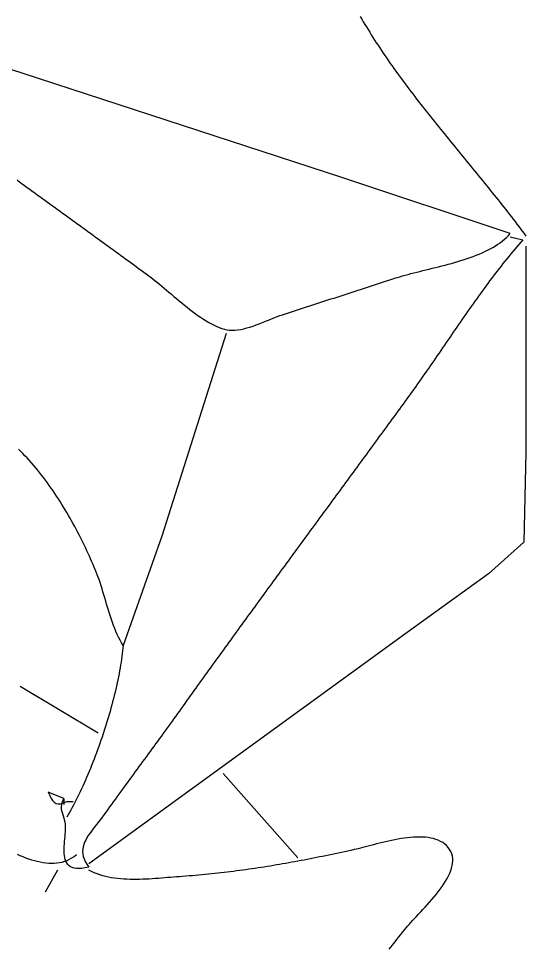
# Model space of a CAD drawing. Header units: millimetres. Extents: x 60 to 2307, y 40 to 1509.
# Drawn here: x 1021.5 to 1183.9, y 1019.2 to 1316.9 of the extents above; entities that cross this region are included whole.
import ezdxf

# ---------------------------------------------------------------- set-up
doc = ezdxf.new("R2010")
doc.units = ezdxf.units.MM
doc.layers.add('0_0_0', color=3, linetype='Continuous')

msp = doc.modelspace()

# ---------------------------------------------------------------- linework, layer by layer
at = {"layer": '0_0_0'}
for points in [[(1130.9453, 1317.5838), (1131.4343, 1316.7367), (1131.9294, 1315.891), (1132.4304, 1315.0467), (1132.9373, 1314.2039), (1133.4498, 1313.3624), (1133.968, 1312.5223), (1134.4916, 1311.6835), (1135.0205, 1310.8462), (1135.5546, 1310.0102), (1136.0939, 1309.1755), (1136.6381, 1308.3421), (1137.1872, 1307.5101), (1137.741, 1306.6793), (1138.2994, 1305.8499), (1138.8623, 1305.0217), (1139.4296, 1304.1948), (1140.0012, 1303.3691), (1140.5769, 1302.5447), (1141.1566, 1301.7216), (1141.7402, 1300.8996), (1142.3276, 1300.0789), (1142.9186, 1299.2593), (1143.5132, 1298.4409), (1144.1112, 1297.6238), (1144.7124, 1296.8077), (1145.3169, 1295.9928), (1145.9244, 1295.1791), (1146.5349, 1294.3665), (1147.1481, 1293.555), (1147.7641, 1292.7446), (1148.3826, 1291.9353), (1149.0036, 1291.1271), (1149.6269, 1290.3199), (1150.2525, 1289.5139), (1150.8801, 1288.7088), (1151.5097, 1287.9048), (1152.1412, 1287.1018), (1152.7744, 1286.2998), (1153.4092, 1285.4989), (1154.0455, 1284.6989), (1154.6832, 1283.8999), (1155.3221, 1283.1018), (1155.9622, 1282.3047), (1156.6033, 1281.5086), (1157.2453, 1280.7133), (1157.888, 1279.919), (1158.5314, 1279.1256), (1159.1754, 1278.3331), (1159.8197, 1277.5415), (1160.4644, 1276.7508), (1161.1092, 1275.9609), (1161.754, 1275.1719), (1162.3989, 1274.3837), (1163.0435, 1273.5963), (1163.6878, 1272.8097), (1164.3317, 1272.024), (1164.975, 1271.239), (1165.6177, 1270.4548), (1166.2596, 1269.6714), (1166.9005, 1268.8887), (1167.5405, 1268.1068), (1168.1793, 1267.3256), (1168.8168, 1266.5451), (1169.453, 1265.7654), (1170.0876, 1264.9863), (1170.7206, 1264.2079), (1171.3519, 1263.4302), (1171.9813, 1262.6532), (1172.6087, 1261.8768), (1173.234, 1261.1011), (1173.857, 1260.3259), (1174.4777, 1259.5514), (1175.096, 1258.7775), (1175.7117, 1258.0042), (1176.3246, 1257.2315), (1176.9347, 1256.4594), (1177.5419, 1255.6878), (1178.146, 1254.9167), (1178.7469, 1254.1462), (1179.3445, 1253.3762), (1179.9387, 1252.6067), (1180.5294, 1251.8378), (1181.1163, 1251.0693), (1181.6995, 1250.3012), (1182.2787, 1249.5337), (1182.854, 1248.7666), (1183.4251, 1248), (1184.0232, 1247.1938)], [(1020.9939, 1265.1705), (1021.8052, 1264.58), (1022.6166, 1263.9897), (1023.4282, 1263.3996), (1024.2398, 1262.8096), (1025.0516, 1262.2197), (1025.8635, 1261.63), (1026.6755, 1261.0405), (1027.4875, 1260.451), (1028.2997, 1259.8616), (1029.1119, 1259.2724), (1029.9242, 1258.6832), (1030.7365, 1258.0941), (1031.5489, 1257.505), (1032.3613, 1256.9161), (1033.1738, 1256.3271), (1033.9863, 1255.7382), (1034.7988, 1255.1494), (1035.6113, 1254.5605), (1036.4238, 1253.9717), (1037.2363, 1253.3828), (1038.0489, 1252.794), (1038.8614, 1252.2051), (1039.6738, 1251.6162), (1040.4863, 1251.0272), (1041.2987, 1250.4382), (1042.111, 1249.8491), (1042.9233, 1249.26), (1043.7356, 1248.6707), (1044.5477, 1248.0814), (1045.3598, 1247.492), (1046.1719, 1246.9024), (1046.9838, 1246.3128), (1047.7956, 1245.723), (1048.6073, 1245.1331), (1049.4189, 1244.543), (1050.2304, 1243.9527), (1051.0417, 1243.3623), (1051.853, 1242.7717), (1052.664, 1242.1809), (1053.475, 1241.5899), (1054.2857, 1240.9987), (1055.0963, 1240.4073), (1055.9068, 1239.8156), (1056.717, 1239.2237), (1057.5271, 1238.6316), (1058.3369, 1238.0392), (1059.1466, 1237.4465), (1059.9561, 1236.8535), (1060.7653, 1236.2603), (1061.5743, 1235.6667), (1062.3831, 1235.0729), (1063.1917, 1234.4787), (1064, 1233.8842), (1064.63, 1233.4103), (1065.2854, 1232.8991), (1065.9647, 1232.3539), (1066.6664, 1231.7782), (1067.3893, 1231.1752), (1068.1318, 1230.5484), (1068.8927, 1229.9012), (1069.6704, 1229.237), (1070.4637, 1228.5591), (1071.271, 1227.8711), (1072.091, 1227.1763), (1072.9223, 1226.478), (1073.7635, 1225.7798), (1074.6132, 1225.0849), (1075.47, 1224.3968), (1076.3325, 1223.7188), (1077.1993, 1223.0545), (1078.0689, 1222.4071), (1078.94, 1221.7801), (1079.8113, 1221.1768), (1080.6812, 1220.6008), (1081.5484, 1220.0553), (1082.4115, 1219.5437), (1083.269, 1219.0695), (1084.1197, 1218.6361), (1084.962, 1218.2468), (1085.7947, 1217.9051), (1086.6162, 1217.6143), (1087.4251, 1217.3779), (1088.2202, 1217.1992), (1089, 1217.0817), (1089.878, 1217.0259), (1090.7852, 1217.046), (1091.7177, 1217.1348), (1092.6714, 1217.2854), (1093.6423, 1217.491), (1094.6263, 1217.7445), (1095.6195, 1218.039), (1096.6179, 1218.3676), (1097.6174, 1218.7233), (1098.6139, 1219.0991), (1099.6036, 1219.4883), (1100.5823, 1219.8836), (1101.5461, 1220.2784), (1102.4909, 1220.6655), (1103.4127, 1221.0381), (1104.3075, 1221.3892), (1105.1712, 1221.7119), (1106, 1221.9992), (1106.9711, 1222.3192), (1107.9425, 1222.6383), (1108.9142, 1222.9566), (1109.8862, 1223.2741), (1110.8585, 1223.5909), (1111.831, 1223.907), (1112.8037, 1224.2225), (1113.7766, 1224.5374), (1114.7498, 1224.8518), (1115.7231, 1225.1658), (1116.6965, 1225.4794), (1117.6701, 1225.7926), (1118.6438, 1226.1055), (1119.6176, 1226.4182), (1120.5914, 1226.7307), (1121.5654, 1227.0431), (1122.5394, 1227.3554), (1123.5134, 1227.6676), (1124.4874, 1227.9799), (1125.4614, 1228.2922), (1126.4353, 1228.6047), (1127.4092, 1228.9174), (1128.3831, 1229.2303), (1129.3569, 1229.5436), (1130.3305, 1229.8571), (1131.3041, 1230.1711), (1132.2775, 1230.4855), (1133.2507, 1230.8004), (1134.2238, 1231.1159), (1135.1967, 1231.432), (1136.1694, 1231.7488), (1137.1418, 1232.0663), (1138.114, 1232.3846), (1139.0859, 1232.7037), (1140.0576, 1233.0237), (1141.0289, 1233.3446), (1142, 1233.6666), (1142.8023, 1233.9258), (1143.631, 1234.1802), (1144.4842, 1234.4304), (1145.3603, 1234.6772), (1146.2578, 1234.9213), (1147.175, 1235.1633), (1148.1103, 1235.4041), (1149.062, 1235.6444), (1150.0284, 1235.8848), (1151.0081, 1236.1262), (1151.9993, 1236.3691), (1153.0003, 1236.6144), (1154.0097, 1236.8628), (1155.0257, 1237.115), (1156.0466, 1237.3717), (1157.071, 1237.6336), (1158.0971, 1237.9015), (1159.1233, 1238.1761), (1160.1479, 1238.4581), (1161.1694, 1238.7482), (1162.1862, 1239.0472), (1163.1964, 1239.3558), (1164.1987, 1239.6746), (1165.1912, 1240.0045), (1166.1724, 1240.3461), (1167.1407, 1240.7002), (1168.0944, 1241.0675), (1169.0318, 1241.4487), (1169.9514, 1241.8446), (1170.8515, 1242.2558), (1171.7305, 1242.6831), (1172.5868, 1243.1272), (1173.4187, 1243.5889), (1174.2245, 1244.0688), (1175.0027, 1244.5676), (1175.7516, 1245.0862), (1176.4697, 1245.6252), (1177.1551, 1246.1854), (1177.8064, 1246.7674), (1178.4219, 1247.372), (1179, 1248), (1125, 1266), (1023, 1299.28), (982, 1312.5756)], [(1179, 1247), (1183, 1246), (1182.3504, 1245.2553), (1181.7044, 1244.5062), (1181.062, 1243.7528), (1180.423, 1242.9951), (1179.7874, 1242.2332), (1179.1551, 1241.4674), (1178.526, 1240.6977), (1177.9, 1239.9242), (1177.277, 1239.1471), (1176.657, 1238.3664), (1176.0398, 1237.5823), (1175.4255, 1236.7949), (1174.8138, 1236.0043), (1174.2048, 1235.2107), (1173.5983, 1234.4141), (1172.9942, 1233.6146), (1172.3926, 1232.8124), (1171.7932, 1232.0077), (1171.196, 1231.2004), (1170.601, 1230.3908), (1170.008, 1229.579), (1169.4169, 1228.765), (1168.8278, 1227.949), (1168.2404, 1227.1311), (1167.6547, 1226.3114), (1167.0707, 1225.49), (1166.4882, 1224.6671), (1165.9072, 1223.8428), (1165.3275, 1223.0172), (1164.7492, 1222.1903), (1164.172, 1221.3624), (1163.596, 1220.5335), (1163.0211, 1219.7038), (1162.4471, 1218.8733), (1161.8739, 1218.0423), (1161.3016, 1217.2107), (1160.73, 1216.3788), (1160.1591, 1215.5466), (1159.5887, 1214.7143), (1159.0187, 1213.8819), (1158.4491, 1213.0497), (1157.8799, 1212.2176), (1157.3109, 1211.3859), (1156.742, 1210.5546), (1156.1731, 1209.7238), (1155.6042, 1208.8938), (1155.0352, 1208.0645), (1154.4661, 1207.2362), (1153.8966, 1206.4089), (1153.3268, 1205.5827), (1152.7565, 1204.7578), (1152.1857, 1203.9343), (1151.6143, 1203.1122), (1151.0422, 1202.2918), (1150.4694, 1201.4731), (1149.8957, 1200.6563), (1149.321, 1199.8414), (1148.7453, 1199.0286), (1148.1685, 1198.218), (1147.5905, 1197.4097), (1147.0113, 1196.6039), (1146.4307, 1195.8006), (1145.8487, 1195), (1145.2561, 1194.1874), (1144.6634, 1193.3749), (1144.0706, 1192.5624), (1143.4776, 1191.7501), (1142.8846, 1190.9378), (1142.2915, 1190.1255), (1141.6983, 1189.3134), (1141.105, 1188.5012), (1140.5115, 1187.6892), (1139.918, 1186.8772), (1139.3244, 1186.0652), (1138.7308, 1185.2534), (1138.137, 1184.4415), (1137.5432, 1183.6297), (1136.9492, 1182.818), (1136.3553, 1182.0063), (1135.7612, 1181.1946), (1135.1671, 1180.383), (1134.5729, 1179.5714), (1133.9786, 1178.7599), (1133.3843, 1177.9484), (1132.79, 1177.1369), (1132.1956, 1176.3255), (1131.6011, 1175.514), (1131.0066, 1174.7027), (1130.412, 1173.8913), (1129.8174, 1173.08), (1129.2228, 1172.2686), (1128.6281, 1171.4573), (1128.0335, 1170.6461), (1127.4387, 1169.8348), (1126.844, 1169.0235), (1126.2492, 1168.2123), (1125.6544, 1167.4011), (1125.0596, 1166.5898), (1124.4648, 1165.7786), (1123.8699, 1164.9674), (1123.2751, 1164.1562), (1122.6803, 1163.345), (1122.0854, 1162.5338), (1121.4906, 1161.7225), (1120.8957, 1160.9113), (1120.3009, 1160.1001), (1119.7061, 1159.2888), (1119.1113, 1158.4776), (1118.5165, 1157.6663), (1117.9217, 1156.855), (1117.3269, 1156.0437), (1116.7322, 1155.2324), (1116.1375, 1154.421), (1115.5428, 1153.6096), (1114.9482, 1152.7982), (1114.3536, 1151.9868), (1113.759, 1151.1754), (1113.1645, 1150.3639), (1112.5701, 1149.5523), (1111.9756, 1148.7408), (1111.3813, 1147.9292), (1110.7869, 1147.1175), (1110.1927, 1146.3059), (1109.5985, 1145.4941), (1109.0044, 1144.6824), (1108.4103, 1143.8706), (1107.8163, 1143.0587), (1107.2224, 1142.2468), (1106.6285, 1141.4348), (1106.0347, 1140.6228), (1105.441, 1139.8107), (1104.8474, 1138.9985), (1104.2539, 1138.1863), (1103.6605, 1137.3741), (1103.0672, 1136.5617), (1102.4739, 1135.7493), (1101.8808, 1134.9369), (1101.2877, 1134.1243), (1100.6948, 1133.3117), (1100.102, 1132.499), (1099.5093, 1131.6862), (1098.9167, 1130.8734), (1098.3242, 1130.0605), (1097.7318, 1129.2475), (1097.1396, 1128.4344), (1096.5474, 1127.6212), (1095.9555, 1126.8079), (1095.3636, 1125.9945), (1094.7719, 1125.1811), (1094.1803, 1124.3675), (1093.5889, 1123.5539), (1092.9976, 1122.7401), (1092.4064, 1121.9263), (1091.8154, 1121.1123), (1091.2245, 1120.2983), (1090.6339, 1119.4841), (1090.0433, 1118.6699), (1089.4529, 1117.8555), (1088.8627, 1117.041), (1088.2727, 1116.2264), (1087.6828, 1115.4117), (1087.0931, 1114.5968), (1086.5036, 1113.7819), (1085.9142, 1112.9668), (1085.3251, 1112.1516), (1084.7361, 1111.3362), (1084.1473, 1110.5208), (1083.5587, 1109.7052), (1082.9703, 1108.8894), (1082.3821, 1108.0736), (1081.7941, 1107.2576), (1081.2063, 1106.4414), (1080.6187, 1105.6252), (1080.0313, 1104.8088), (1079.4441, 1103.9922), (1078.8571, 1103.1755), (1078.2704, 1102.3586), (1077.6839, 1101.5416), (1077.0976, 1100.7245), (1076.5115, 1099.9072), (1075.9256, 1099.0897), (1075.34, 1098.2721), (1074.7546, 1097.4543), (1074.1695, 1096.6363), (1073.5846, 1095.8182), (1073, 1095), (1072.4179, 1094.186), (1071.8349, 1093.3726), (1071.2511, 1092.5598), (1070.6666, 1091.7476), (1070.0813, 1090.9359), (1069.4953, 1090.1247), (1068.9086, 1089.314), (1068.3214, 1088.5037), (1067.7336, 1087.6938), (1067.1452, 1086.8843), (1066.5564, 1086.0751), (1065.9671, 1085.2663), (1065.3774, 1084.4578), (1064.7873, 1083.6495), (1064.197, 1082.8414), (1063.6063, 1082.0335), (1063.0155, 1081.2258), (1062.4244, 1080.4183), (1061.8332, 1079.6108), (1061.2418, 1078.8035), (1060.6504, 1077.9961), (1060.059, 1077.1888), (1059.4676, 1076.3815), (1058.8762, 1075.5741), (1058.285, 1074.7667), (1057.6939, 1073.9591), (1057.103, 1073.1515), (1056.5123, 1072.3436), (1055.9219, 1071.5356), (1055.3318, 1070.7273), (1054.742, 1069.9188), (1054.1526, 1069.11), (1053.5637, 1068.3009), (1052.9753, 1067.4915), (1052.3873, 1066.6817), (1051.8, 1065.8715), (1051.2132, 1065.0608), (1050.6271, 1064.2497), (1050.0417, 1063.4381), (1049.457, 1062.6259), (1048.8731, 1061.8132), (1048.29, 1061), (1047.7169, 1060.2192), (1047.1338, 1059.4548), (1046.5481, 1058.7043), (1045.9671, 1057.9657), (1045.3982, 1057.2364), (1044.849, 1056.5144), (1044.3267, 1055.7972), (1043.8388, 1055.0828), (1043.3928, 1054.3686), (1042.9959, 1053.6526), (1042.6557, 1052.9324), (1042.3796, 1052.2057), (1042.1749, 1051.4703), (1042.0492, 1050.7239), (1042.0097, 1049.9642), (1042.0639, 1049.189), (1042.2192, 1048.3959), (1042.4831, 1047.5828), (1042.8629, 1046.7472), (1043.366, 1045.8871), (1044, 1045), (1042.8465, 1044.7334), (1041.8074, 1044.5688), (1040.8772, 1044.5011), (1040.0502, 1044.5251), (1039.3207, 1044.6358), (1038.6832, 1044.8279), (1038.1319, 1045.0963), (1037.6613, 1045.436), (1037.2657, 1045.8417), (1036.9394, 1046.3083), (1036.677, 1046.8308), (1036.4726, 1047.4039), (1036.3206, 1048.0225), (1036.2155, 1048.6815), (1036.1517, 1049.3758), (1036.1233, 1050.1002), (1036.1249, 1050.8495), (1036.1508, 1051.6188), (1036.1954, 1052.4027), (1036.2529, 1053.1962), (1036.3179, 1053.9942), (1036.3846, 1054.7915), (1036.4474, 1055.5829), (1036.5007, 1056.3634), (1036.5388, 1057.1278), (1036.5562, 1057.871), (1036.5049, 1058.8994), (1036.3574, 1059.8025), (1036.1457, 1060.6088), (1035.902, 1061.3469), (1035.6584, 1062.0454), (1035.4471, 1062.7326), (1035.3002, 1063.4372), (1035.2499, 1064.1878), (1035.3283, 1065.0127), (1035.5676, 1065.9406), (1036, 1067), (1031, 1069), (1031.4761, 1067.9112), (1031.9376, 1067.0017), (1032.4111, 1066.2756), (1032.9234, 1065.7369), (1033.5011, 1065.3899), (1034.171, 1065.2386), (1034.9596, 1065.287), (1035.8937, 1065.5395), (1037, 1066)], [(1184, 1244), (1184, 1178), (1183.3965, 1149.0903), (1172, 1139), (1146, 1120.1157), (1044, 1046)], [(1088, 1216), (1067.3334, 1151), (1055, 1116), (1054.4855, 1116.8696), (1054.0003, 1117.7559), (1053.5423, 1118.6576), (1053.1095, 1119.5735), (1052.6997, 1120.5023), (1052.3109, 1121.443), (1051.941, 1122.3942), (1051.588, 1123.3547), (1051.2498, 1124.3233), (1050.9244, 1125.2989), (1050.6096, 1126.2801), (1050.3034, 1127.2658), (1050.0038, 1128.2547), (1049.7087, 1129.2457), (1049.416, 1130.2375), (1049.1237, 1131.2289), (1048.8296, 1132.2187), (1048.5318, 1133.2057), (1048.2281, 1134.1886), (1047.9166, 1135.1663), (1047.5951, 1136.1375), (1047.2615, 1137.1009), (1046.9139, 1138.0555), (1046.5501, 1139), (1046.2404, 1139.7729), (1045.9205, 1140.5569), (1045.5904, 1141.3512), (1045.2502, 1142.1553), (1044.8999, 1142.9687), (1044.5397, 1143.7909), (1044.1696, 1144.6212), (1043.7897, 1145.4592), (1043.4001, 1146.3043), (1043.0009, 1147.1559), (1042.5921, 1148.0135), (1042.1738, 1148.8766), (1041.746, 1149.7445), (1041.309, 1150.6169), (1040.8627, 1151.493), (1040.4072, 1152.3724), (1039.9426, 1153.2544), (1039.4689, 1154.1387), (1038.9864, 1155.0246), (1038.4949, 1155.9115), (1037.9947, 1156.7989), (1037.4858, 1157.6863), (1036.9682, 1158.5732), (1036.4421, 1159.4589), (1035.9075, 1160.3429), (1035.3644, 1161.2248), (1034.8131, 1162.1038), (1034.2535, 1162.9795), (1033.6858, 1163.8514), (1033.1099, 1164.7189), (1032.5261, 1165.5814), (1031.9343, 1166.4384), (1031.3346, 1167.2893), (1030.7272, 1168.1336), (1030.1121, 1168.9708), (1029.4893, 1169.8003), (1028.859, 1170.6215), (1028.2212, 1171.4339), (1027.576, 1172.237), (1026.9236, 1173.0302), (1026.2638, 1173.813), (1025.597, 1174.5848), (1024.923, 1175.345), (1024.242, 1176.0932), (1023.5541, 1176.8287), (1022.8594, 1177.551), (1022.1579, 1178.2597), (1021.4497, 1178.954)], [(1055, 1116), (1054.9202, 1115.149), (1054.8283, 1114.2838), (1054.7246, 1113.4052), (1054.6093, 1112.5135), (1054.4825, 1111.6094), (1054.3445, 1110.6935), (1054.1955, 1109.7663), (1054.0357, 1108.8285), (1053.8653, 1107.8805), (1053.6846, 1106.923), (1053.4937, 1105.9565), (1053.2929, 1104.9816), (1053.0824, 1103.9989), (1052.8624, 1103.009), (1052.633, 1102.0124), (1052.3946, 1101.0097), (1052.1473, 1100.0015), (1051.8913, 1098.9883), (1051.6269, 1097.9708), (1051.3543, 1096.9495), (1051.0737, 1095.9249), (1050.7852, 1094.8977), (1050.4892, 1093.8685), (1050.1857, 1092.8377), (1049.8751, 1091.806), (1049.5576, 1090.774), (1049.2333, 1089.7421), (1048.9025, 1088.7111), (1048.5654, 1087.6815), (1048.2221, 1086.6538), (1047.873, 1085.6286), (1047.5182, 1084.6065), (1047.158, 1083.5881), (1046.7925, 1082.5739), (1046.4219, 1081.5646), (1046.0466, 1080.5606), (1045.6666, 1079.5626), (1045.2822, 1078.5711), (1044.8937, 1077.5868), (1044.5012, 1076.6101), (1044.1049, 1075.6417), (1043.7051, 1074.6822), (1043.3019, 1073.7321), (1042.8957, 1072.7919), (1042.4865, 1071.8623), (1042.0746, 1070.9439), (1041.6603, 1070.0371), (1041.2437, 1069.1426), (1040.825, 1068.261), (1040.4045, 1067.3929), (1039.9824, 1066.5387), (1039.5589, 1065.6991), (1039.1342, 1064.8747), (1038.7084, 1064.066), (1038.2819, 1063.2736), (1037.8549, 1062.4981), (1037.4275, 1061.74), (1037, 1061)], [(1022, 1103), (1047, 1088)], [(1087, 1075), (1111, 1048)], [(1036, 1067), (1036, 1065)], [(1037, 1066), (1039, 1066)], [(1140.1875, 1018.6833), (1140.819, 1019.468), (1141.4494, 1020.2541), (1142.0788, 1021.0415), (1142.7071, 1021.8304), (1143.3344, 1022.6206), (1143.9606, 1023.4123), (1144.5857, 1024.2054), (1145.2099, 1025), (1145.6151, 1025.5004), (1146.0722, 1026.0367), (1146.5762, 1026.6069), (1147.1225, 1027.2092), (1147.7062, 1027.8416), (1148.3227, 1028.5022), (1148.9672, 1029.189), (1149.6348, 1029.9001), (1150.321, 1030.6336), (1151.0208, 1031.3876), (1151.7296, 1032.1601), (1152.4425, 1032.9492), (1153.1549, 1033.753), (1153.8619, 1034.5696), (1154.5589, 1035.3969), (1155.241, 1036.2332), (1155.9036, 1037.0764), (1156.5417, 1037.9246), (1157.1508, 1038.776), (1157.7259, 1039.6286), (1158.2625, 1040.4804), (1158.7557, 1041.3295), (1159.2007, 1042.174), (1159.5928, 1043.012), (1159.9273, 1043.8416), (1160.1994, 1044.6607), (1160.4043, 1045.4676), (1160.5372, 1046.2601), (1160.5935, 1047.0366), (1160.5683, 1047.7949), (1160.457, 1048.5332), (1160.2547, 1049.2496), (1159.9567, 1049.9421), (1159.5454, 1050.6527), (1159.0756, 1051.2954), (1158.5504, 1051.8725), (1157.9726, 1052.3867), (1157.3453, 1052.8404), (1156.6715, 1053.2362), (1155.9541, 1053.5765), (1155.1962, 1053.864), (1154.4007, 1054.1012), (1153.5706, 1054.2906), (1152.7089, 1054.4347), (1151.8186, 1054.536), (1150.9026, 1054.5971), (1149.9641, 1054.6205), (1149.0059, 1054.6088), (1148.031, 1054.5644), (1147.0424, 1054.49), (1146.0431, 1054.388), (1145.0362, 1054.2609), (1144.0245, 1054.1113), (1143.0111, 1053.9417), (1141.999, 1053.7547), (1140.9911, 1053.5528), (1139.9905, 1053.3384), (1139.0001, 1053.1143), (1138.0229, 1052.8827), (1137.0619, 1052.6464), (1136.12, 1052.4078), (1135.2004, 1052.1694), (1134.3059, 1051.9339), (1133.4396, 1051.7036), (1132.6044, 1051.4812), (1131.8033, 1051.2692), (1131.0393, 1051.0701), (1130.3154, 1050.8864), (1129.6347, 1050.7207), (1129, 1050.5755), (1127.9762, 1050.3512), (1126.9558, 1050.1291), (1125.9388, 1049.9091), (1124.925, 1049.6913), (1123.9142, 1049.4756), (1122.9063, 1049.2621), (1121.9012, 1049.0509), (1120.8986, 1048.8419), (1119.8986, 1048.6351), (1118.9008, 1048.4307), (1117.9052, 1048.2285), (1116.9116, 1048.0287), (1115.9199, 1047.8313), (1114.93, 1047.6363), (1113.9416, 1047.4436), (1112.9546, 1047.2534), (1111.969, 1047.0657), (1110.9845, 1046.8804), (1110.0011, 1046.6977), (1109.0185, 1046.5175), (1108.0366, 1046.3398), (1107.0553, 1046.1647), (1106.0744, 1045.9922), (1105.0938, 1045.8223), (1104.1134, 1045.655), (1103.1329, 1045.4905), (1102.1523, 1045.3286), (1101.1714, 1045.1694), (1100.1901, 1045.013), (1099.2082, 1044.8593), (1098.2256, 1044.7084), (1097.2421, 1044.5603), (1096.2575, 1044.4151), (1095.2718, 1044.2727), (1094.2849, 1044.1332), (1093.2964, 1043.9966), (1092.3064, 1043.8629), (1091.3146, 1043.7322), (1090.3209, 1043.6045), (1089.3252, 1043.4797), (1088.3274, 1043.358), (1087.3272, 1043.2393), (1086.3245, 1043.1237), (1085.3193, 1043.0111), (1084.3113, 1042.9017), (1083.3003, 1042.7955), (1082.2864, 1042.6923), (1081.2692, 1042.5924), (1080.2488, 1042.4957), (1079.2248, 1042.4022), (1078.1972, 1042.312), (1077.1659, 1042.225), (1076.1306, 1042.1414), (1075.0913, 1042.061), (1074.0478, 1041.9841), (1073, 1041.9105), (1072.0714, 1041.8437), (1071.1301, 1041.7707), (1070.1771, 1041.6932), (1069.2136, 1041.6129), (1068.2405, 1041.5314), (1067.259, 1041.4505), (1066.2702, 1041.3716), (1065.2752, 1041.2967), (1064.275, 1041.2272), (1063.2707, 1041.1649), (1062.2635, 1041.1115), (1061.2543, 1041.0686), (1060.2443, 1041.0379), (1059.2346, 1041.021), (1058.2262, 1041.0197), (1057.2203, 1041.0356), (1056.2178, 1041.0704), (1055.22, 1041.1257), (1054.2279, 1041.2032), (1053.2425, 1041.3046), (1052.265, 1041.4316), (1051.2964, 1041.5858), (1050.3379, 1041.7689), (1049.3905, 1041.9825), (1048.4552, 1042.2284), (1047.5333, 1042.5082), (1046.6257, 1042.8236), (1045.7335, 1043.1762), (1044.8579, 1043.5678), (1044, 1044)], [(1021.0167, 1049.1017), (1021.9267, 1048.7066), (1022.8441, 1048.3313), (1023.767, 1047.9783), (1024.6937, 1047.6502), (1025.6224, 1047.3498), (1026.5514, 1047.0795), (1027.4789, 1046.8421), (1028.4031, 1046.6401), (1029.3222, 1046.4761), (1030.2344, 1046.3529), (1031.138, 1046.2729), (1032.0312, 1046.2389), (1032.9122, 1046.2533), (1033.7792, 1046.319), (1034.6305, 1046.4384), (1035.4643, 1046.6142), (1036.2788, 1046.849), (1037.0723, 1047.1455), (1037.8429, 1047.5062), (1038.5889, 1047.9337), (1039.3085, 1048.4308), (1040, 1049)], [(1034, 1044), (1030, 1037)]]:
    msp.add_lwpolyline(points, dxfattribs=at)

doc.saveas('drawing.dxf')
